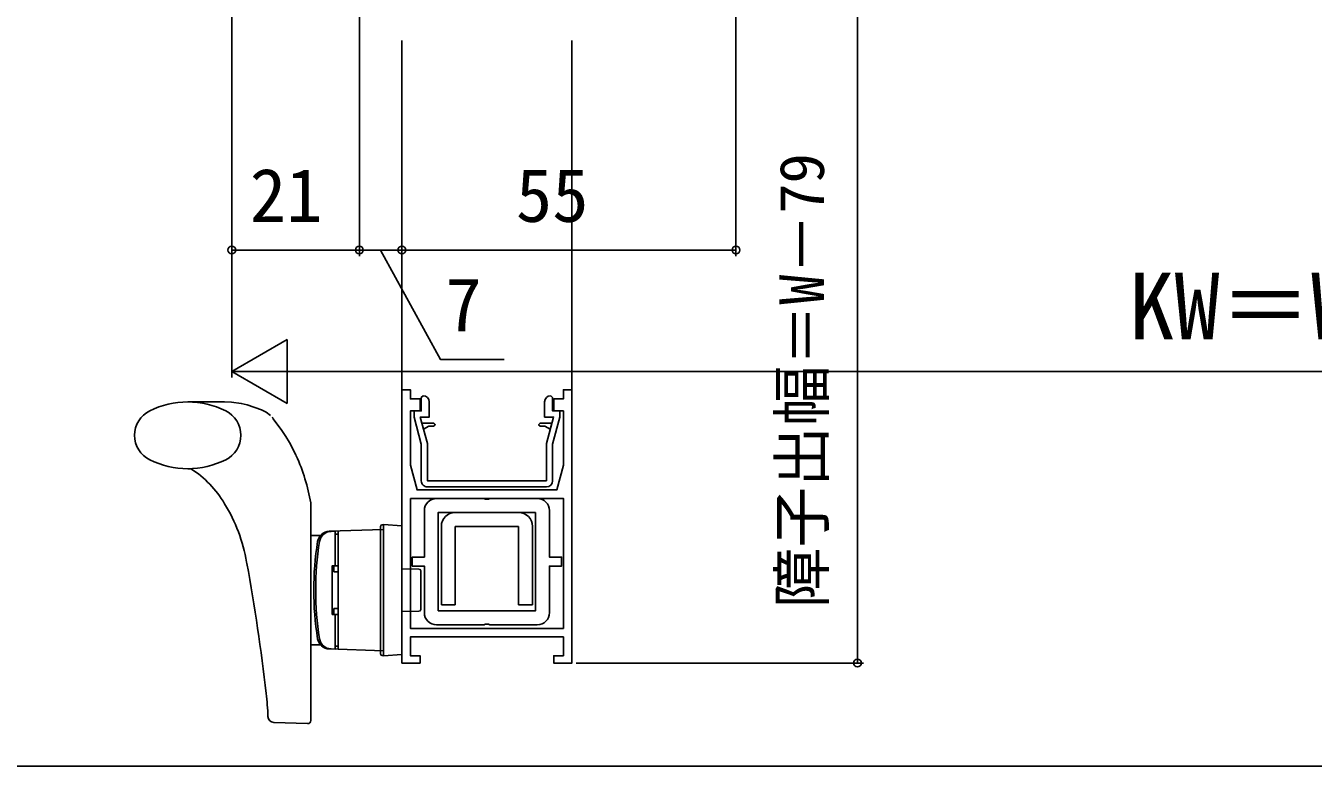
# Model space of a CAD drawing. Units: millimetres, scale not verified. Extents: x -525 to 525, y -782 to 777.
# Drawn here: x -62.9 to 149, y -782.5 to -660.6 of the extents above; entities that cross this region are included whole.
import ezdxf
from ezdxf.enums import TextEntityAlignment as Align

# ---------------------------------------------------------------- set-up
doc = ezdxf.new("R2010")
doc.units = ezdxf.units.MM
doc.header["$LTSCALE"] = 4
for name, color, linetype in [('0-2_YKK_11', 7, 'Continuous'), ('0-3_YKK_12', 2, 'Continuous'), ('0-4_YKK_13', 4, 'Continuous'), ('0-6_YKK_D', 6, 'Continuous'), ('0-7_YKK_ZWAK', 7, 'Continuous')]:
    doc.layers.add(name, color=color, linetype=linetype)
doc.styles.add('ＭＳ ゴシック', font='')
doc.styles.get('ＭＳ ゴシック').set_extended_font_data('MS Gothic')

msp = doc.modelspace()

# ---------------------------------------------------------------- linework, layer by layer
at = {"layer": '0-2_YKK_11'}
msp.add_line((22.8, -736.5), (3.2, -736.5), dxfattribs=at)
for points in [[(-1, -765.5), (-1, -720.5), (0.4, -720.5), (0.4, -722), (2, -722), (2, -724), (0.4, -724), (0.4, -732.895), (1.5, -737), (24.5, -737), (25.6, -732.895), (25.6, -724), (24, -724), (24, -722), (25.6, -722), (25.6, -720.5), (27, -720.5), (27, -765.5), (24, -765.5), (24, -764.3), (25.6, -764.3), (25.6, -761.2), (9.24, -761.2), (0.4, -761.2), (0.4, -764.3), (2, -764.3), (2, -765.5)], [(4.25, -726), (2.303, -726), (2.571, -727), (3.437, -726.5), (4.25, -726.5), (4.5, -726.245)], [(23.697, -726), (21.75, -726), (21.5, -726.262), (21.75, -726.5), (22.563, -726.5), (23.429, -727)], [(0.4, -738.4), (25.6, -738.4), (25.6, -759.8), (9.122, -759.8), (0.4, -759.8)], [(21, -740.7), (21, -756.9), (5, -756.9), (5, -740.7)]]:
    msp.add_lwpolyline(points, close=True, dxfattribs=at)
for points in [[(2.2, -735.5), (2.2, -729.479), (1, -725), (1, -724), (2.2, -724), (2.2, -721.8), (2.5, -721.5)], [(3.5, -722.5), (3.5, -725), (2.035, -725), (3.2, -729.347), (3.2, -735.5), (22.8, -735.5), (22.8, -729.347), (23.965, -725), (22.5, -725), (22.5, -722.5)], [(23.5, -721.5), (23.8, -721.8), (23.8, -724), (25, -724), (25, -725), (23.8, -729.478), (23.8, -735.5)], [(4.7, -738.4), (12.542, -738.4), (12.725, -738.52), (13.275, -738.52), (13.458, -738.4), (21.3, -738.4)], [(2.7, -757.2), (2.7, -749.55), (0.7, -749.55), (0.7, -748.05), (2.7, -748.05), (2.7, -740.4)], [(23.3, -740.4), (23.3, -748.05), (25.3, -748.05), (25.3, -749.55), (23.3, -749.55), (23.3, -757.2)], [(21.3, -759.2), (13.458, -759.2), (13.275, -759.08), (12.725, -759.08), (12.542, -759.2), (4.7, -759.2)]]:
    msp.add_lwpolyline(points, dxfattribs=at)
for centre, radius, start, end in [((2.5, -722.5), 1, 0.00001, 89.99999), ((23.5, -722.5), 1, 89.99955, 179.99781), ((3.2, -735.5), 1, 180.00001, 270.00091), ((22.8, -735.5), 1, 270.00001, 359.99999), ((4.7, -740.4), 2, 90.00001, 179.99999), ((21.3, -740.4), 2, 0.00001, 89.99999), ((4.7, -757.2), 2, 180.00001, 269.99999), ((21.3, -757.2), 2, 270.00001, 359.99999)]:
    msp.add_arc(centre, radius, start, end, dxfattribs=at)
at = {"layer": '0-3_YKK_12'}
for p, q in [((-1, -720.8), (-1, -663)), ((27, -720.8), (27, -663))]:
    msp.add_line(p, q, dxfattribs=at)
at = {"layer": '0-4_YKK_13'}
for p, q in [((-36.25, -722.5), (-30.184, -722.5)), ((-36.25, -733.5), (-35.739, -733.5)), ((-16, -739.138), (-16, -774.983)), ((18.2, -740.7), (7.8, -740.7)), ((-4, -743.5), (-12.957, -743.813)), ((-12, -743.802), (-12.646, -743.825)), ((-12, -749.5), (-12, -743.802)), ((-11.5, -763.238), (-11.5, -743.762)), ((-4.5, -743.019), (-4.5, -744.7)), ((-4.226, -742.72), (-4, -742.7)), ((-1, -742.884), (-4, -742.7)), ((-4, -742.7), (-4, -744.698)), ((-4, -743.5), (-4, -763.5)), ((-1, -744.88), (-1, -742.884)), ((5.5, -755.9), (5.5, -743)), ((7.8, -755.9), (7.8, -743)), ((18.2, -743), (7.8, -743)), ((18.2, -755.9), (18.2, -743)), ((20.5, -755.9), (20.5, -743)), ((-16, -744.5), (-14.507, -744.5)), ((-12, -744.3), (-11.5, -744.3)), ((-11.5, -749.5), (-11.5, -744.3)), ((-4.5, -744.7), (-4.5, -762.3)), ((-4, -762.302), (-4, -744.698)), ((-1, -762.121), (-1, -744.88)), ((-4.505, -746.242), (-4.5, -746.242)), ((-26.51, -749.111), (-26.551, -748.899)), ((-12.18, -749.5), (-12.18, -750.5)), ((-1, -750), (1.803, -750.025)), ((2.1, -750.325), (2.1, -756.676)), ((-12.18, -750.5), (-11.5, -750.5)), ((-12.18, -756.5), (-12.18, -757.5)), ((-12.18, -756.5), (-11.5, -756.5)), ((5.5, -755.9), (7.8, -755.9)), ((20.5, -755.9), (18.2, -755.9)), ((-11.5, -757.5), (-12.5, -757.5)), ((-12, -763.198), (-12, -757.5)), ((-11.5, -762.701), (-11.5, -757.5)), ((1.803, -756.976), (-1, -757)), ((-4.5, -760.759), (-4.505, -760.759)), ((-16, -762.5), (-14.507, -762.5)), ((-12, -762.701), (-11.5, -762.701)), ((-4.5, -762.3), (-4.5, -763.982)), ((-4, -762.302), (-4, -764.3)), ((-4, -763.5), (-12.957, -763.188)), ((-12, -763.198), (-12.646, -763.176)), ((-4.226, -764.281), (-4, -764.3)), ((-16.518, -775.482), (-22.074, -775.288))]:
    msp.add_line(p, q, dxfattribs=at)
for points in [[(-30.225, -722.5), (-29.023, -722.541), (-27.43, -722.749), (-26.443, -722.975), (-24.09, -723.806), (-23.333, -724.193), (-22.636, -724.718)], [(-22.177, -725.292), (-22.197, -725.255), (-22.23, -725.202), (-22.262, -725.147), (-22.301, -725.088), (-22.329, -725.039), (-22.36, -724.993)], [(-22.177, -725.292), (-20.77, -727.19), (-20.094, -728.223), (-19.515, -729.197), (-18.392, -731.352)], [(-11.5, -749.5), (-12.5, -749.5), (-12.5, -757.5)], [(-4, -764.3), (-1, -764.117), (-1, -762.121)]]:
    msp.add_lwpolyline(points, dxfattribs=at)
for centre, radius, start, end in [((-36.25, -736.532), 14.031, 90, 116.48104), ((-36.258, -736.532), 14.031, 63.51896, 90), ((-40.5, -728), 4.5, 116.48104, 243.51896), ((-32.008, -728), 4.5, 296.48104, 63.51896), ((-36.25, -719.469), 14.031, 243.51896, 270), ((-36.258, -719.469), 14.031, 270, 296.48104), ((-48.5, -744.86), 33, 9.98655, 24.10382), ((-44.93, -747.92), 17.1, 30.40967, 57.48757), ((-54.12, -753.79), 28, 10.06111, 31.25004), ((7.8, -743), 2.3, 90.00004, 180), ((18.2, -743), 2.3, 0, 90.00004), ((-12.887, -745.812), 2, 92, 170.87872), ((-12.577, -745.824), 2, 92, 170.89292), ((-4.2, -743.019), 0.3, 95, 180), ((35, -753.5), 50.5, 170.87872, 189.12128), ((35.312, -753.5), 50.5, 170.89292, 189.10708), ((-14.507, -744.25), 0.25, 270, 316.05064), ((-368, -810.7), 347, 6.65301, 10.22358), ((1.8, -750.325), 0.3, 0, 89.5), ((1.8, -756.676), 0.3, 270.5, 0), ((-12.887, -761.189), 2, 189.12128, 268), ((-12.577, -761.177), 2, 189.10708, 268), ((-14.507, -762.75), 0.25, 43.94936, 90), ((-4.2, -763.982), 0.3, 180, 265), ((-73, -776.291), 50, 2.24995, 6.65301), ((-22.039, -774.289), 1, 182.24995, 268), ((-16.5, -774.983), 0.5, 268, 0)]:
    msp.add_arc(centre, radius, start, end, dxfattribs=at)
at = {"layer": '0-6_YKK_D'}
for p, q in [((-29, -634.5), (-29, -718.5)), ((-29, -635.005), (-29, -698.5)), ((-8, -635), (-8, -698.5)), ((-8, -635), (-8, -698.5)), ((54, -634.2), (54, -698.5)), ((74, -634.5), (74, -765.5)), ((-29, -697.5), (-8, -697.5)), ((-8, -697.5), (-1, -697.5)), ((-1, -697.5), (54, -697.5)), ((-29, -717.5), (-19.907, -712.25)), ((-19.907, -722.75), (-19.907, -712.25)), ((-29, -717.5), (-19.907, -722.75)), ((-29, -717.5), (-10.814, -717.5)), ((-18.5, -717.5), (324.5, -717.5)), ((27.7, -765.5), (75, -765.5))]:
    msp.add_line(p, q, dxfattribs=at)
msp.add_lwpolyline([(-4.5, -697.5), (5.339, -715.5), (15.816, -715.5)], dxfattribs=at)
for centre in [(-29, -697.5), (-8, -697.5), (-8, -697.5), (-1, -697.5), (-1, -697.5), (54, -697.5), (74, -765.5)]:
    msp.add_circle(centre, 0.637, dxfattribs=at)
at = {"layer": '0-7_YKK_ZWAK'}
msp.add_lwpolyline([(-525, -782.5), (525, -782.5), (525, 747.5)], dxfattribs=at)

# ---------------------------------------------------------------- texts
at = {"layer": '0-6_YKK_D', "style": 'ＭＳ ゴシック'}
msp.add_text('障子出幅＝W－79', height=7.331, rotation=90, dxfattribs=at).set_placement((70.693, -756.506), align=Align.BOTTOM_LEFT)
for s, height, p in [('21', 8.798, (-26.034, -695.5)), ('55', 8.798, (17.773, -695.5)), ('KW＝W', 11, (118.696, -715.5)), ('7', 8.798, (6.179, -713.5))]:
    msp.add_text(s, height=height, dxfattribs=at).set_placement(p, align=Align.BOTTOM_LEFT)

doc.saveas('drawing.dxf')
